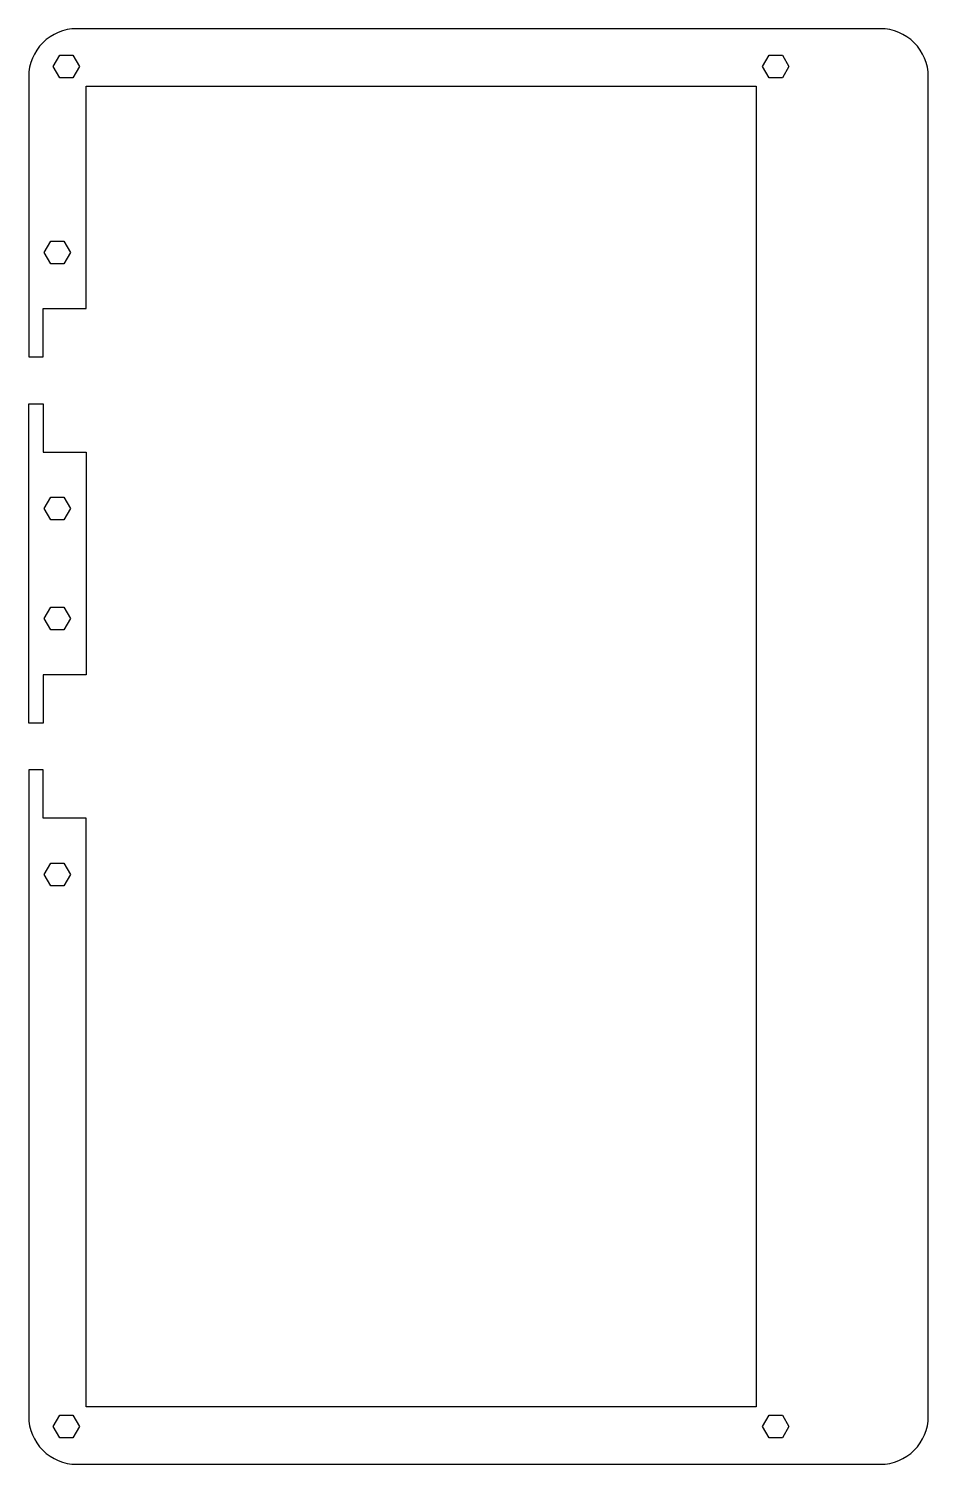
# Model space of a CAD drawing. Header units: millimetres. Extents: x -10 to 178, y 0 to 300.
import ezdxf

# ---------------------------------------------------------------- set-up
doc = ezdxf.new("R2010")
doc.units = ezdxf.units.MM

msp = doc.modelspace()

# ---------------------------------------------------------------- linework, layer by layer
msp.add_lwpolyline([(-10, 231.4), (-7, 231.4), (-7, 241.5), (2, 241.5), (2, 288), (142, 288), (142, 12), (2, 12), (2, 135), (-7, 135), (-7, 145.1), (-10, 145.1), (-10, 10, 0.414214), (0, 0), (168, 0, 0.414214), (178, 10), (178, 290, 0.414214), (168, 300), (0, 300, 0.414214), (-10, 290)], format="xyb", close=True)
for points in [[(-3.5, 294.5), (-0.75, 294.5), (0.63, 292.12), (-0.75, 289.74), (-3.5, 289.74), (-4.87, 292.12)], [(148.87, 292.12), (147.5, 289.74), (144.75, 289.74), (143.37, 292.12), (144.75, 294.5), (147.5, 294.5)], [(-2.63, 255.63), (-1.25, 253.25), (-2.63, 250.87), (-5.37, 250.87), (-6.75, 253.25), (-5.37, 255.63)], [(-10, 221.6), (-7, 221.6), (-7, 211.5), (2, 211.5), (2, 165), (-7, 165), (-7, 154.9), (-10, 154.9)], [(-6.75, 199.75), (-5.37, 202.13), (-2.63, 202.13), (-1.25, 199.75), (-2.63, 197.37), (-5.37, 197.37)], [(-2.63, 174.37), (-5.37, 174.37), (-6.75, 176.75), (-5.37, 179.13), (-2.63, 179.13), (-1.25, 176.75)], [(-1.25, 123.25), (-2.63, 120.87), (-5.37, 120.87), (-6.75, 123.25), (-5.37, 125.63), (-2.63, 125.63)], [(-4.87, 7.88), (-3.5, 10.26), (-0.75, 10.26), (0.63, 7.88), (-0.75, 5.5), (-3.5, 5.5)], [(147.5, 5.5), (144.75, 5.5), (143.37, 7.88), (144.75, 10.26), (147.5, 10.26), (148.87, 7.88)]]:
    msp.add_lwpolyline(points, close=True)

doc.saveas('drawing.dxf')
